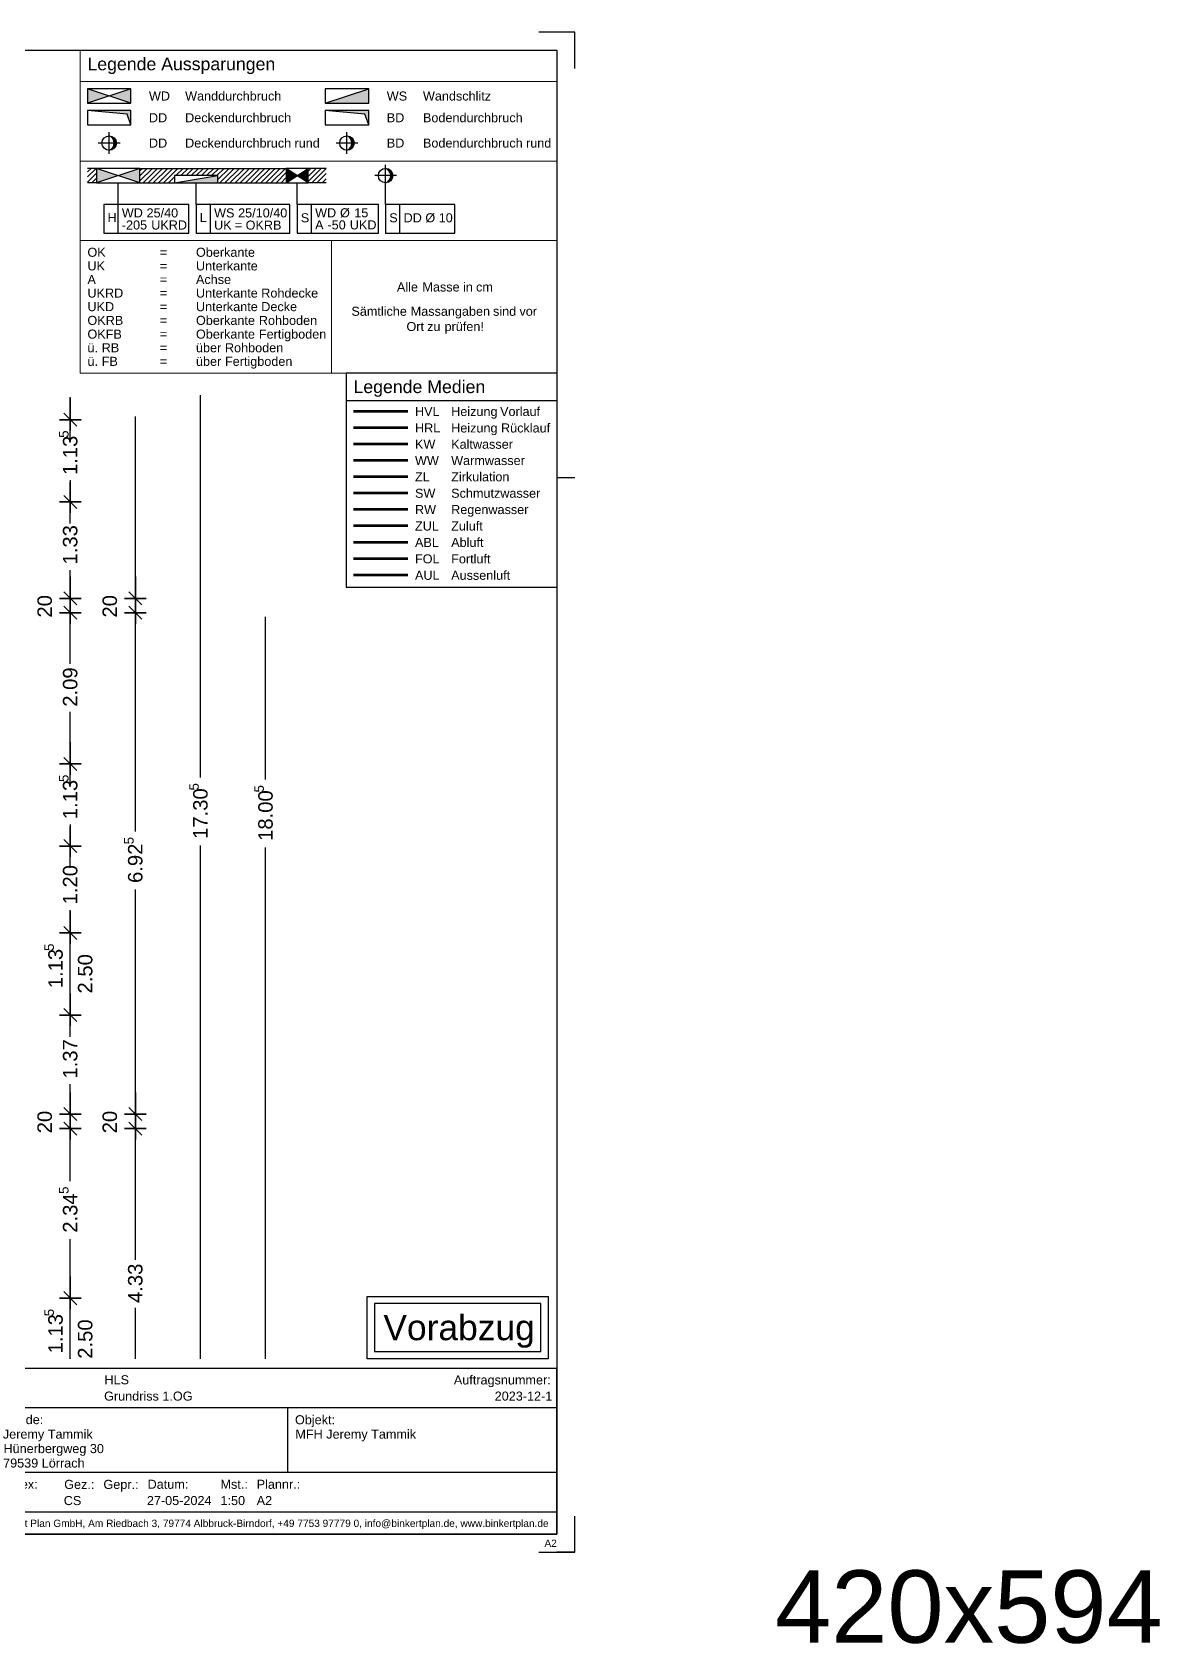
# Model space of a CAD drawing. Extents: x 0 to 756, y -25 to 420.
# Drawn here: x 444 to 755.7, y -25.3 to 420 of the extents above; entities that cross this region are included whole.
import ezdxf
from ezdxf.lldxf.tags import DXFTag

# ---------------------------------------------------------------- set-up
doc = ezdxf.new("R2010")
doc.units = 0
doc.layers.get('0').update_dxf_attribs({"lineweight": 25})
doc.layers.get('DEFPOINTS').update_dxf_attribs({"lineweight": 25})
for name, color, linetype, lineweight in [('Standard', 7, 'Continuous', 25), ('X_Legende', 7, 'Continuous', 25), ('X_Plankopf_PB', 7, 'Continuous', 25), ('X_Planrahmen', 7, 'Continuous', 25), ('X_Stempel_Vorabzug', 7, 'Continuous', 25)]:
    doc.layers.add(name, color=color, linetype=linetype, lineweight=lineweight)
doc.styles.get("Standard").update_dxf_attribs({"font": 'arial.ttf'})
tags = doc.linetypes.add('fein_strichliert', pattern=[4, 1, -2, 1]).pattern_tags.tags
tags[8:9] = [DXFTag(74, 4), DXFTag(75, 0), DXFTag(340, '0'), DXFTag(46, 0.0), DXFTag(50, 0.0), DXFTag(44, 0.0), DXFTag(45, 0.0)]
tags[6:7] = [DXFTag(74, 4), DXFTag(75, 0), DXFTag(340, '0'), DXFTag(46, 0.0), DXFTag(50, 0.0), DXFTag(44, 0.0), DXFTag(45, 0.0)]
tags[4:5] = [DXFTag(74, 4), DXFTag(75, 0), DXFTag(340, '0'), DXFTag(46, 0.0), DXFTag(50, 0.0), DXFTag(44, 0.0), DXFTag(45, 0.0)]

# ---------------------------------------------------------------- blocks, each defined once
blk = doc.blocks.new('Blockreferenz-A0T78P2KOY', base_point=(0, -25))
at = {"layer": 'X_Planrahmen', "color": 0, "linetype": 'ByBlock', "lineweight": -2, "ltscale": 0.25}
for p, q in [((594, 420), (584, 420)), ((594, 410), (594, 420)), ((20, 415), (589, 415)), ((589, 415), (589, 5)), ((589, 297), (594, 297)), ((594, 0), (594, 10)), ((589, 5), (20, 5)), ((584, 0), (594, 0))]:
    blk.add_line(p, q, dxfattribs=at)
at = {"layer": 'X_Planrahmen', "color": 0, "lineweight": -2, "insert": (649.32, -5), "char_height": 20, "attachment_point": 1}
blk.add_mtext('{\\fArial;420x594}', dxfattribs=at)
blk = doc.blocks.new('Blockreferenz-A0T78P2MOY', base_point=(536.61, 53.49))
at = {"color": 0, "linetype": 'ByBlock', "lineweight": -2, "ltscale": 0.25}
for p, q in [((536.61, 70.71), (586.61, 70.71)), ((536.61, 53.49), (536.61, 70.71)), ((586.61, 70.71), (586.61, 53.49)), ((586.61, 53.49), (536.61, 53.49))]:
    blk.add_line(p, q, dxfattribs=at)
at = {"color": 1, "linetype": 'ByBlock', "lineweight": -2, "ltscale": 0.25, "true_color": 0xff0000}
for p, q in [((538.61, 68.71), (538.61, 55.49)), ((584.61, 68.71), (538.61, 68.71)), ((584.61, 55.49), (584.61, 68.71)), ((538.61, 55.49), (584.61, 55.49))]:
    blk.add_line(p, q, dxfattribs=at)
at = {"color": 1, "lineweight": -2, "true_color": 0xff0000, "insert": (541.05, 65.6), "char_height": 7, "attachment_point": 1}
blk.add_mtext('{\\fArial;Vorabzug}', dxfattribs=at)
blk = doc.blocks.new('Blockreferenz-A0T78P2OOY', base_point=(530.79, 266.7))
at = {"layer": 'X_Legende', "color": 0, "linetype": 'ByBlock', "lineweight": -2, "ltscale": 0.25}
for p, q in [((589, 325.81), (530.79, 325.81)), ((530.79, 325.81), (530.79, 266.7)), ((589, 325.81), (589, 266.7)), ((530.79, 318.24), (589, 318.24)), ((530.79, 266.7), (589, 266.7))]:
    blk.add_line(p, q, dxfattribs=at)
at = {"layer": 'X_Legende', "color": 1, "linetype": 'ByBlock', "lineweight": 70, "ltscale": 0.7, "true_color": 0xff0000}
blk.add_line((547.79, 315.23), (532.79, 315.23), dxfattribs=at)
at = {"layer": 'X_Legende', "color": 5, "linetype": 'fein_strichliert', "lineweight": 70, "ltscale": 0.49, "true_color": 0x0000ff}
blk.add_line((547.79, 310.68), (532.79, 310.68), dxfattribs=at)
at = {"layer": 'X_Legende', "color": 3, "linetype": 'ByBlock', "lineweight": 70, "ltscale": 0.7, "true_color": 0x00ff00}
blk.add_line((547.79, 306.18), (532.79, 306.18), dxfattribs=at)
at = {"layer": 'X_Legende', "color": 1, "linetype": 'fein_strichliert', "lineweight": 70, "ltscale": 0.49, "true_color": 0xff0000}
blk.add_line((547.79, 301.68), (532.79, 301.68), dxfattribs=at)
at = {"layer": 'X_Legende', "color": 230, "linetype": 'fein_strichliert', "lineweight": 70, "ltscale": 0.49, "true_color": 0xff0080}
blk.add_line((547.79, 297.18), (532.79, 297.18), dxfattribs=at)
at = {"layer": 'X_Legende', "color": 57, "linetype": 'ByBlock', "lineweight": 70, "ltscale": 0.7, "true_color": 0x808040}
blk.add_line((547.79, 292.64), (532.79, 292.64), dxfattribs=at)
at = {"layer": 'X_Legende', "color": 150, "linetype": 'fein_strichliert', "lineweight": 70, "ltscale": 0.49, "true_color": 0x0080ff}
blk.add_line((547.79, 288.13), (532.79, 288.13), dxfattribs=at)
at = {"layer": 'X_Legende', "color": 6, "linetype": 'ByBlock', "lineweight": 70, "ltscale": 0.7, "true_color": 0xff00ff}
blk.add_line((547.79, 283.59), (532.79, 283.59), dxfattribs=at)
at = {"layer": 'X_Legende', "color": 2, "linetype": 'ByBlock', "lineweight": 70, "ltscale": 0.7, "true_color": 0xffff00}
blk.add_line((547.79, 279.05), (532.79, 279.05), dxfattribs=at)
at = {"layer": 'X_Legende', "color": 24, "linetype": 'ByBlock', "lineweight": 70, "ltscale": 0.7, "true_color": 0x993300}
blk.add_line((547.79, 274.51), (532.79, 274.51), dxfattribs=at)
at = {"layer": 'X_Legende', "color": 70, "linetype": 'ByBlock', "lineweight": 70, "ltscale": 0.7, "true_color": 0x66ff33}
blk.add_line((547.79, 269.97), (532.79, 269.97), dxfattribs=at)
at = {"layer": 'X_Legende', "color": 0, "linetype": 'ByBlock', "lineweight": -2, "ltscale": 0.25, "attachment_point": 1}
for s, insert, char_height in [('{\\fArial;Legende Medien}', (532.79, 323.8), 3.5), ('{\\fArial;HVL}', (549.79, 316.46), 2.5), ('{\\fArial;Heizung}', (559.79, 316.46), 2.5), ('{\\fArial;Vorlauf}', (573.31, 316.46), 2.5), ('{\\fArial;HRL}', (549.79, 311.91), 2.5), ('{\\fArial;Heizung}', (559.79, 311.91), 2.5), ('{\\fArial;Rücklauf}', (573.57, 311.91), 2.5), ('{\\fArial;KW}', (549.79, 307.41), 2.5), ('{\\fArial;Kaltwasser}', (559.79, 307.41), 2.5), ('{\\fArial;WW}', (549.79, 302.91), 2.5), ('{\\fArial;Warmwasser}', (559.79, 302.91), 2.5), ('{\\fArial;ZL}', (549.79, 298.41), 2.5), ('{\\fArial;Zirkulation}', (559.79, 298.41), 2.5), ('{\\fArial;SW}', (549.79, 293.87), 2.5), ('{\\fArial;Schmutzwasser}', (559.79, 293.87), 2.5), ('{\\fArial;RW}', (549.79, 289.36), 2.5), ('{\\fArial;Regenwasser}', (559.79, 289.36), 2.5), ('{\\fArial;ZUL}', (549.79, 284.82), 2.5), ('{\\fArial;Zuluft}', (559.79, 284.82), 2.5), ('{\\fArial;ABL}', (549.79, 280.28), 2.5), ('{\\fArial;Abluft}', (559.79, 280.28), 2.5), ('{\\fArial;FOL}', (549.79, 275.74), 2.5), ('{\\fArial;Fortluft}', (559.79, 275.74), 2.5), ('{\\fArial;AUL}', (549.79, 271.2), 2.5), ('{\\fArial;Aussenluft}', (559.79, 271.2), 2.5)]:
    blk.add_mtext(s, dxfattribs=dict(at, insert=insert, char_height=char_height))
blk = doc.blocks.new('Blockreferenz-A0T78P2QOY', base_point=(404, 0))
at = {"layer": 'X_Plankopf_PB', "linetype": 'ByBlock', "lineweight": -2, "ltscale": 0.25, "true_color": 0x380282}
for points in [[(414.73, 26.52), (414.69, 27.42), (414.41, 28.28), (413.91, 29.03), (413.23, 29.62), (412.41, 30.01), (411.53, 30.16), (410.7, 30.09), (409.92, 29.81), (409.23, 29.34), (408.69, 28.71), (408.32, 27.97), (408.14, 27.16), (408.14, 21.75), (407.09, 22.84), (406.37, 24.18), (406.04, 25.66), (406.04, 37.86), (408.23, 37.86), (408.23, 30.74), (409.21, 31.59), (410.4, 32.11), (411.68, 32.29), (413.11, 32.06), (414.44, 31.47), (415.56, 30.55), (416.4, 29.37), (416.89, 28), (417.01, 26.56), (416.83, 25), (416.28, 23.53), (415.37, 22.24), (414.57, 21.54), (413.63, 21.04), (412.59, 20.78), (411.53, 20.76), (411.07, 20.79), (410.62, 20.86), (410.62, 22.85), (411.07, 22.79), (411.52, 22.77), (412.24, 22.85), (412.91, 23.1), (413.5, 23.51), (413.98, 24.05), (414.41, 24.81), (414.67, 25.64)], [(414.63, 18.57), (414.65, 18.7), (414.69, 18.82), (414.77, 18.92), (414.87, 19), (414.99, 19.04), (415.12, 19.06), (415.24, 19.04), (415.36, 19), (415.46, 18.92), (415.54, 18.82), (415.59, 18.7), (415.6, 18.57), (415.59, 18.45), (415.54, 18.33), (415.46, 18.23), (415.36, 18.15), (415.24, 18.1), (415.12, 18.09), (414.99, 18.1), (414.87, 18.15), (414.77, 18.23), (414.69, 18.33), (414.65, 18.45)], [(420.09, 13.55), (420.09, 19.07), (420.86, 19.07), (420.86, 16.01), (422.16, 17.31), (423.14, 17.31), (421.44, 15.61), (423.3, 13.55), (422.31, 13.55), (420.86, 15.19), (420.86, 13.55)], [(427.12, 13.55), (427.12, 16.15), (427.25, 16.47), (427.44, 16.76), (427.7, 17), (428.11, 17.21), (428.56, 17.31), (429.36, 17.31), (429.36, 18.44), (430.12, 18.44), (430.12, 17.31), (431.06, 17.31), (431.06, 16.6), (430.12, 16.6), (430.12, 15.12), (430.2, 14.87), (430.34, 14.64), (430.53, 14.46), (430.76, 14.34), (431.02, 14.28), (431.02, 13.55), (430.54, 13.64), (430.1, 13.86), (429.74, 14.19), (429.49, 14.61), (429.36, 15.08), (429.36, 16.6), (428.64, 16.6), (428.39, 16.52), (428.17, 16.38), (427.99, 16.17), (427.88, 15.93), (427.88, 13.55)], [(418.66, 15.85), (418.6, 16.06), (418.49, 16.25), (418.33, 16.41), (418.14, 16.52), (417.92, 16.57), (417.7, 16.57), (417.49, 16.52), (417.3, 16.41), (417.14, 16.25), (417.02, 16.06), (416.96, 15.85), (416.96, 13.55), (416.2, 13.55), (416.2, 16.08), (416.36, 16.49), (416.62, 16.84), (416.97, 17.11), (417.38, 17.27), (417.81, 17.31), (418.25, 17.27), (418.66, 17.11), (419, 16.84), (419.27, 16.49), (419.42, 16.08), (419.42, 13.55), (418.66, 13.55)], [(415.5, 12.97), (415.5, 10.57), (415.52, 10.25), (415.64, 9.95), (415.83, 9.69), (416.08, 9.5), (416.38, 9.38), (416.38, 8.7), (415.89, 8.83), (415.45, 9.08), (415.1, 9.44), (414.86, 9.88), (414.74, 10.37), (414.74, 12.97)], [(420.74, 11.21), (420.9, 11.62), (421.16, 11.97), (421.51, 12.24), (421.92, 12.4), (422.35, 12.45), (422.79, 12.4), (423.2, 12.24), (423.54, 11.97), (423.81, 11.62), (423.96, 11.21), (423.96, 8.69), (423.2, 8.69), (423.2, 10.99), (423.14, 11.2), (423.03, 11.39), (422.87, 11.54), (422.68, 11.65), (422.46, 11.7), (422.24, 11.7), (422.03, 11.65), (421.84, 11.54), (421.68, 11.39), (421.56, 11.2), (421.5, 10.99), (421.5, 8.69), (420.74, 8.69)]]:
    blk.add_hatch(color=196, dxfattribs=at).paths.add_polyline_path(points)
at = {"layer": 'X_Plankopf_PB', "color": 0, "linetype": 'ByBlock', "lineweight": -2, "ltscale": 0.25}
for p, q in [((404, 5), (404, 50.91)), ((404, 50.91), (589, 50.91)), ((589, 5), (589, 50.91)), ((589, 39.9), (404, 39.9)), ((433.96, 11.04), (433.96, 39.9)), ((514.61, 22.05), (514.61, 39.9)), ((589, 22.05), (433.96, 22.05)), ((589, 11.04), (433.96, 11.04)), ((404, 5), (589, 5)), ((594, 0), (594, 5)), ((594, 0), (589, 0))]:
    blk.add_line(p, q, dxfattribs=at)
at = {"layer": 'X_Plankopf_PB', "color": 196, "linetype": 'ByBlock', "lineweight": -2, "ltscale": 0.25, "true_color": 0x380282}
for points in [[(411.29, 19.12), (410.62, 14.94), (410.56, 15.43)], [(411.29, 19.12), (410.56, 15.43), (410.56, 19.12)], [(411.29, 19.12), (410.8, 14.48), (410.62, 14.94)], [(411.29, 19.12), (411.1, 14.09), (410.8, 14.48)], [(411.29, 19.12), (411.24, 15.37), (411.1, 14.09)], [(411.28, 15.72), (411.29, 19.12), (411.24, 15.37)], [(411.29, 16.89), (411.28, 15.72), (411.29, 19.12)], [(411.24, 15.37), (411.1, 14.09), (411.28, 15.02)], [(411.45, 13.81), (411.1, 14.09), (411.28, 15.02)], [(411.41, 16.03), (411.29, 16.89), (411.28, 15.72)], [(411.45, 13.81), (411.28, 15.02), (411.41, 14.7)], [(411.8, 17.16), (411.41, 16.03), (411.29, 16.89)], [(411.61, 16.29), (411.8, 17.16), (411.41, 16.03)], [(411.45, 13.81), (411.41, 14.7), (411.61, 14.45)], [(411.45, 13.81), (411.61, 14.45), (411.86, 13.63)], [(411.84, 16.47), (411.61, 16.29), (411.8, 17.16)], [(411.61, 14.45), (411.84, 14.27), (411.86, 13.63)], [(412.38, 17.26), (411.84, 16.47), (411.8, 17.16)], [(412.38, 17.26), (412.09, 16.58), (411.84, 16.47)], [(411.84, 14.27), (411.86, 13.63), (412.09, 14.16)], [(411.86, 13.63), (412.09, 14.16), (412.31, 13.55)], [(412.38, 17.26), (412.38, 16.61), (412.09, 16.58)], [(412.09, 14.16), (412.31, 13.55), (412.38, 14.12)], [(412.31, 13.55), (412.38, 14.12), (412.44, 13.55)], [(412.52, 16.6), (412.38, 16.61), (412.38, 17.26)], [(412.52, 16.6), (412.38, 17.26), (412.85, 17.19)], [(412.38, 14.12), (412.44, 13.55), (412.66, 14.16)], [(412.44, 13.55), (412.66, 14.16), (412.9, 13.63)], [(412.52, 16.6), (412.85, 17.19), (412.65, 16.58)], [(412.91, 16.47), (412.65, 16.58), (412.85, 17.19)], [(412.66, 14.16), (412.9, 13.63), (412.91, 14.27)], [(412.91, 16.47), (412.85, 17.19), (413.29, 17.01)], [(412.9, 13.63), (412.91, 14.27), (413.33, 13.83)], [(412.91, 16.47), (413.29, 17.01), (413.15, 16.29)], [(412.91, 14.27), (413.15, 14.45), (413.33, 13.83)], [(413.34, 16.03), (413.15, 16.29), (413.29, 17.01)], [(413.15, 14.45), (413.33, 13.83), (413.34, 14.7)], [(413.34, 16.03), (413.29, 17.01), (413.66, 16.71)], [(413.33, 13.83), (413.34, 14.7), (413.7, 14.13)], [(413.34, 16.03), (413.66, 16.71), (413.47, 15.72)], [(413.34, 14.7), (413.7, 14.13), (413.47, 15.02)], [(413.66, 16.71), (413.52, 15.37), (413.47, 15.72)], [(413.7, 14.13), (413.47, 15.02), (413.52, 15.37)], [(413.7, 14.13), (413.66, 16.71), (413.52, 15.37)], [(413.95, 16.33), (413.7, 14.13), (413.66, 16.71)], [(413.97, 14.51), (413.95, 16.33), (413.7, 14.13)], [(414.13, 15.89), (413.97, 14.51), (413.95, 16.33)], [(414.14, 14.95), (414.13, 15.89), (413.97, 14.51)], [(414.2, 15.42), (414.14, 14.95), (414.13, 15.89)], [(414.74, 13.55), (414.74, 17.32), (415.5, 13.55), (415.5, 17.32)], [(423.14, 15.95), (423.13, 15), (423.1, 15.48)], [(423.13, 15), (423.14, 15.95), (423.29, 14.55)], [(423.14, 15.95), (423.29, 14.55), (423.31, 16.38)], [(423.29, 14.55), (423.31, 16.38), (423.56, 14.15)], [(423.31, 16.38), (423.56, 14.15), (423.59, 16.75)], [(423.56, 14.15), (423.59, 16.75), (423.93, 13.84)], [(423.95, 17.04), (423.8, 15.8), (423.59, 16.75)], [(423.8, 15.8), (423.59, 16.75), (423.8, 15.17)], [(423.59, 16.75), (423.8, 15.17), (423.93, 13.84)], [(423.92, 16.05), (423.95, 17.04), (423.8, 15.8)], [(426.59, 15.17), (423.8, 15.17), (423.8, 15.8)], [(426.59, 15.17), (423.8, 15.8), (425.83, 15.8)], [(423.8, 15.17), (423.93, 13.84), (423.84, 14.91)], [(423.93, 13.84), (423.84, 14.91), (423.95, 14.67)], [(424.09, 16.27), (423.92, 16.05), (423.95, 17.04)], [(424.36, 13.63), (423.93, 13.84), (423.95, 14.67)], [(424.09, 16.27), (423.95, 17.04), (424.38, 17.21)], [(424.36, 13.63), (423.95, 14.67), (424.12, 14.46)], [(424.09, 16.27), (424.38, 17.21), (424.31, 16.44)], [(424.36, 13.63), (424.12, 14.46), (424.33, 14.29)], [(424.56, 16.55), (424.31, 16.44), (424.38, 17.21)], [(424.36, 13.63), (424.33, 14.29), (424.57, 14.19)], [(424.36, 13.63), (424.57, 14.19), (424.84, 13.55)], [(424.56, 16.55), (424.38, 17.21), (424.85, 17.26)], [(424.56, 16.55), (424.85, 17.26), (424.84, 16.6)], [(424.57, 14.19), (424.84, 14.15), (424.84, 13.55)], [(424.84, 16.6), (424.85, 17.26), (425.11, 16.56)], [(424.84, 14.15), (424.84, 13.55), (425.19, 14.21)], [(424.84, 13.55), (425.19, 14.21), (425.35, 13.62)], [(424.85, 17.26), (425.11, 16.56), (425.29, 17.21)], [(425.11, 16.56), (425.29, 17.21), (425.36, 16.45)], [(425.19, 14.21), (425.35, 13.62), (425.51, 14.36)], [(425.29, 17.21), (425.36, 16.45), (425.72, 17.05)], [(425.35, 13.62), (425.51, 14.36), (425.83, 13.82)], [(425.36, 16.45), (425.72, 17.05), (425.58, 16.28)], [(425.51, 14.36), (425.78, 14.58), (425.83, 13.82)], [(425.74, 16.06), (425.58, 16.28), (425.72, 17.05)], [(425.74, 16.06), (425.72, 17.05), (426.08, 16.78)], [(425.74, 16.06), (426.08, 16.78), (425.83, 15.8)], [(425.78, 14.58), (425.83, 13.82), (426, 14.86)], [(426.59, 15.17), (425.83, 15.8), (426.08, 16.78)], [(425.83, 13.82), (426, 14.86), (426.25, 14.13)], [(426, 14.86), (426.25, 14.13), (426.57, 14.53)], [(426.59, 15.17), (426.08, 16.78), (426.36, 16.43)], [(426.59, 15.17), (426.36, 16.43), (426.53, 16.01)], [(426.59, 15.17), (426.53, 16.01), (426.59, 15.56)], [(411.29, 6.84), (410.56, 10.53), (410.62, 11.02)], [(411.29, 6.84), (410.56, 6.84), (410.56, 10.53)], [(411.29, 6.84), (410.62, 11.02), (410.8, 11.48)], [(411.29, 6.84), (410.8, 11.48), (411.1, 11.87)], [(411.47, 12.16), (411.28, 10.94), (411.1, 11.87)], [(411.28, 10.94), (411.1, 11.87), (411.24, 10.59)], [(411.1, 11.87), (411.24, 10.59), (411.29, 6.84)], [(411.24, 10.59), (411.29, 6.84), (411.28, 10.24)], [(411.41, 11.26), (411.47, 12.16), (411.28, 10.94)], [(411.29, 6.84), (411.28, 10.24), (411.29, 9.08)], [(411.28, 10.24), (411.29, 9.08), (411.41, 9.93)], [(411.29, 9.08), (411.41, 9.93), (411.8, 8.8)], [(411.61, 11.51), (411.41, 11.26), (411.47, 12.16)], [(411.41, 9.93), (411.8, 8.8), (411.61, 9.67)], [(411.91, 12.35), (411.61, 11.51), (411.47, 12.16)], [(411.91, 12.35), (411.84, 11.7), (411.61, 11.51)], [(411.8, 8.8), (411.61, 9.67), (411.84, 9.49)], [(412.38, 8.71), (411.8, 8.8), (411.84, 9.49)], [(411.91, 12.35), (412.09, 11.8), (411.84, 11.7)], [(412.38, 8.71), (411.84, 9.49), (412.09, 9.39)], [(411.91, 12.35), (412.38, 12.41), (412.09, 11.8)], [(412.38, 12.41), (412.38, 11.84), (412.09, 11.8)], [(412.38, 8.71), (412.09, 9.39), (412.38, 9.35)], [(412.85, 12.34), (412.66, 11.8), (412.38, 12.41)], [(412.66, 11.8), (412.38, 12.41), (412.38, 11.84)], [(412.85, 8.77), (412.38, 8.71), (412.52, 9.36)], [(412.38, 8.71), (412.38, 9.35), (412.52, 9.36)], [(412.85, 8.77), (412.52, 9.36), (412.65, 9.38)], [(412.85, 8.77), (412.65, 9.38), (412.91, 9.49)], [(412.91, 11.7), (412.85, 12.34), (412.66, 11.8)], [(413.3, 12.15), (412.91, 11.7), (412.85, 12.34)], [(412.85, 8.77), (412.91, 9.49), (413.29, 8.96)], [(413.3, 12.15), (413.15, 11.51), (412.91, 11.7)], [(412.91, 9.49), (413.15, 9.67), (413.29, 8.96)], [(413.34, 11.26), (413.3, 12.15), (413.15, 11.51)], [(413.15, 9.67), (413.29, 8.96), (413.34, 9.93)], [(413.29, 8.96), (413.34, 9.93), (413.66, 9.25)], [(413.68, 11.86), (413.34, 11.26), (413.3, 12.15)], [(413.47, 10.94), (413.68, 11.86), (413.34, 11.26)], [(413.34, 9.93), (413.66, 9.25), (413.47, 10.24)], [(413.52, 10.59), (413.47, 10.94), (413.68, 11.86)], [(413.47, 10.24), (413.52, 10.59), (413.66, 9.25)], [(413.52, 10.59), (413.66, 9.25), (413.68, 11.86)], [(413.66, 9.25), (413.68, 11.86), (413.95, 9.63)], [(413.68, 11.86), (413.95, 9.63), (413.96, 11.47)], [(413.95, 9.63), (413.96, 11.47), (414.13, 10.07)], [(413.96, 11.47), (414.13, 10.07), (414.14, 11.02)], [(414.13, 10.07), (414.14, 11.02), (414.2, 10.54)], [(416.53, 10.54), (416.59, 11.02), (416.59, 10.07)], [(416.59, 11.02), (416.59, 10.07), (416.76, 11.47)], [(416.59, 10.07), (416.76, 11.47), (416.78, 9.63)], [(416.76, 11.47), (416.78, 9.63), (417.05, 11.86)], [(416.78, 9.63), (417.05, 11.86), (417.06, 9.25)], [(417.05, 11.86), (417.26, 10.94), (417.43, 12.15)], [(417.06, 9.25), (417.21, 10.59), (417.05, 11.86)], [(417.21, 10.59), (417.05, 11.86), (417.26, 10.94)], [(417.26, 10.24), (417.06, 9.25), (417.21, 10.59)], [(417.44, 8.96), (417.26, 10.24), (417.06, 9.25)], [(417.26, 10.94), (417.43, 12.15), (417.39, 11.26)], [(417.39, 9.93), (417.44, 8.96), (417.26, 10.24)], [(417.58, 11.51), (417.39, 11.26), (417.43, 12.15)], [(417.44, 8.96), (417.39, 9.93), (417.58, 9.67)], [(417.58, 11.51), (417.43, 12.15), (417.87, 12.34)], [(417.88, 8.77), (417.44, 8.96), (417.58, 9.67)], [(417.58, 11.51), (417.87, 12.34), (417.82, 11.7)], [(417.88, 8.77), (417.58, 9.67), (417.82, 9.49)], [(418.07, 11.8), (417.82, 11.7), (417.87, 12.34)], [(417.88, 8.77), (417.82, 9.49), (418.08, 9.38)], [(418.07, 11.8), (417.87, 12.34), (418.35, 12.41)], [(417.88, 8.77), (418.08, 9.38), (418.35, 8.71)], [(418.07, 11.8), (418.35, 12.41), (418.35, 11.84)], [(418.08, 9.38), (418.2, 9.36), (418.35, 8.71)], [(418.2, 9.36), (418.35, 8.71), (418.35, 9.35)], [(418.82, 12.35), (418.35, 11.84), (418.35, 12.41)], [(418.82, 12.35), (418.64, 11.8), (418.35, 11.84)], [(418.35, 9.35), (418.93, 8.8), (418.64, 9.39)], [(418.35, 8.71), (418.35, 9.35), (418.93, 8.8)], [(418.82, 12.35), (418.89, 11.7), (418.64, 11.8)], [(418.64, 9.39), (418.89, 9.49), (418.93, 8.8)], [(418.82, 12.35), (419.26, 12.16), (418.89, 11.7)], [(419.26, 12.16), (419.12, 11.51), (418.89, 11.7)], [(418.89, 9.49), (418.93, 8.8), (419.12, 9.67)], [(418.93, 8.8), (419.12, 9.67), (419.44, 9.08)], [(419.32, 11.26), (419.26, 12.16), (419.12, 11.51)], [(419.12, 9.67), (419.44, 9.08), (419.32, 9.93)], [(419.63, 11.87), (419.32, 11.26), (419.26, 12.16)], [(419.45, 10.94), (419.63, 11.87), (419.32, 11.26)], [(419.44, 9.08), (419.32, 9.93), (419.45, 10.24)], [(420.17, 8.69), (419.44, 9.08), (419.45, 10.24)], [(420.17, 8.69), (419.44, 8.69), (419.44, 9.08)], [(419.49, 10.59), (419.45, 10.94), (419.63, 11.87)], [(420.17, 8.69), (419.45, 10.24), (419.49, 10.59)], [(420.17, 8.69), (419.49, 10.59), (419.63, 11.87)], [(420.17, 8.69), (419.63, 11.87), (419.93, 11.48)], [(420.17, 8.69), (419.93, 11.48), (420.11, 11.02)], [(420.17, 8.69), (420.11, 11.02), (420.17, 10.53)]]:
    blk.add_solid(points, dxfattribs=at)
at = {"layer": 'X_Plankopf_PB', "color": 0, "linetype": 'ByBlock', "lineweight": -2, "ltscale": 0.25, "attachment_point": 1}
for s, insert, char_height in [('{\\fArial;Planungsphase:}', (406, 48.91), 2.5), ('{\\fArial;Auftragsnummer:}', (560.53, 48.87), 2.5), ('{\\fArial;2023-12-1}', (571.82, 44.4), 2.5), ('{\\fArial;Kunde:}', (435.96, 37.9), 2.5), ('{\\fArial;Objekt:}', (516.61, 37.86), 2.5), ('{\\fArial;Index:}', (435.96, 20.04), 2.5), ('{\\fArial;Gez.:}', (452.81, 20), 2.5), ('{\\fArial;Gepr.:}', (463.66, 20), 2.5), ('{\\fArial;Datum:}', (475.87, 20.04), 2.5), ('{\\fArial;Mst.:}', (496.02, 20.04), 2.5), ('{\\fArial;Plannr.:}', (506.02, 20.04), 2.5), ('{\\fArial;0}', (435.96, 15.53), 2.5), ('{\\fArial;1:50}', (496.02, 15.54), 2.5), ('{\\fArial;A2}', (506.02, 15.54), 2.5), ('{\\fArial;Binkert Plan GmbH, Am Riedbach 3, 79774 Albbruck-Birndorf, +49 7753 97779 0, info@binkertplan.de, www.binkertplan.de}', (433.96, 9), 2)]:
    blk.add_mtext(s, dxfattribs=dict(at, insert=insert, char_height=char_height))
at = {"layer": 'X_Plankopf_PB', "color": 0, "lineweight": -2, "attachment_point": 1}
for s, insert, char_height in [('{\\fArial;Entwurf}', (405.99, 44.4), 2.5), ('{\\fArial;Grundriss 1.OG}', (463.84, 44.4), 2.5), ('{\\fArial;HLS}', (463.94, 48.91), 2.5), ('{\\fArial;Jeremy Tammik}', (435.85, 33.9), 2.5), ('{\\fArial;MFH Jeremy Tammik}', (516.72, 33.9), 2.5), ('{\\fArial;Hünerbergweg 30}', (436.03, 29.9), 2.5), ('{\\fArial;79539 Lörrach}', (435.92, 25.9), 2.5), ('{\\fArial;CS}', (452.69, 15.54), 2.5), ('{\\fArial;27-05-2024}', (475.67, 15.54), 2.5), ('{\\fArial;A2}', (585.58, 3.5), 2)]:
    blk.add_mtext(s, dxfattribs=dict(at, insert=insert, char_height=char_height))
blk = doc.blocks.new('Blockreferenz-A0T78P2SOY', base_point=(457.24, 325.81))
at = {"layer": 'X_Legende', "linetype": 'ByBlock', "lineweight": -2, "ltscale": 0.25, "true_color": 0xff0000}
for points in [[(465.24, 391.38), (465.76, 391.31), (466.24, 391.12), (466.66, 390.8), (466.97, 390.38), (467.17, 389.9), (467.24, 389.38), (467.17, 388.87), (466.97, 388.38), (466.66, 387.97), (466.24, 387.65), (465.76, 387.45), (465.24, 387.38), (465.75, 387.65), (466.16, 388.05), (466.46, 388.54), (466.61, 389.1), (466.61, 389.67), (466.46, 390.22), (466.16, 390.72), (465.75, 391.11)], [(530.99, 391.38), (531.5, 391.31), (531.99, 391.12), (532.4, 390.8), (532.72, 390.38), (532.92, 389.9), (532.99, 389.38), (532.92, 388.87), (532.72, 388.38), (532.4, 387.97), (531.99, 387.65), (531.5, 387.45), (530.99, 387.38), (531.49, 387.65), (531.91, 388.05), (532.2, 388.54), (532.36, 389.1), (532.36, 389.67), (532.2, 390.22), (531.91, 390.72), (531.49, 391.11)], [(541.68, 382.38), (542.2, 382.32), (542.68, 382.12), (543.1, 381.8), (543.41, 381.38), (543.61, 380.9), (543.68, 380.38), (543.61, 379.87), (543.41, 379.38), (543.1, 378.97), (542.68, 378.65), (542.2, 378.45), (541.68, 378.38), (542.19, 378.66), (542.6, 379.05), (542.9, 379.54), (543.05, 380.1), (543.05, 380.67), (542.9, 381.22), (542.6, 381.72), (542.19, 382.11)]]:
    blk.add_hatch(color=1, dxfattribs=at).paths.add_polyline_path(points)
at = {"layer": 'X_Legende', "color": 0, "linetype": 'ByBlock', "lineweight": 18, "ltscale": 0.18}
for p, q in [((589, 415), (457.24, 415)), ((457.24, 325.81), (457.24, 415)), ((589, 325.81), (589, 415)), ((589, 406.38), (457.24, 406.38)), ((589, 384.38), (457.24, 384.38)), ((589, 362.49), (457.24, 362.49)), ((526.74, 325.81), (526.74, 362.49)), ((589, 325.81), (457.24, 325.81))]:
    blk.add_line(p, q, dxfattribs=at)
at = {"layer": 'X_Legende', "color": 1, "linetype": 'ByBlock', "lineweight": -2, "ltscale": 0.25, "true_color": 0xff0000}
for p, q in [((459.24, 404.38), (459.24, 400.38)), ((471.24, 404.38), (459.24, 404.38)), ((471.24, 400.38), (459.24, 404.38)), ((471.24, 404.38), (459.24, 400.38)), ((471.24, 400.38), (471.24, 404.38)), ((536.99, 404.38), (524.99, 404.38)), ((524.99, 404.38), (524.99, 400.38)), ((524.99, 400.38), (536.99, 404.38)), ((536.99, 400.38), (536.99, 404.38)), ((459.24, 400.38), (471.24, 400.38)), ((470.2, 397.34), (459.24, 398.38)), ((471.24, 398.38), (459.24, 398.38)), ((459.24, 398.38), (459.24, 394.38)), ((471.24, 394.38), (470.2, 397.34)), ((471.24, 394.38), (471.24, 398.38)), ((524.99, 400.38), (536.99, 400.38)), ((536.99, 398.38), (524.99, 398.38)), ((535.95, 397.34), (524.99, 398.38)), ((524.99, 398.38), (524.99, 394.38)), ((536.99, 394.38), (535.95, 397.34)), ((536.99, 394.38), (536.99, 398.38)), ((459.24, 394.38), (471.24, 394.38)), ((465.24, 386.38), (465.24, 392.38)), ((524.99, 394.38), (536.99, 394.38)), ((530.99, 386.38), (530.99, 392.38)), ((468.24, 389.38), (462.24, 389.38)), ((533.99, 389.38), (527.99, 389.38)), ((541.68, 377.38), (541.68, 383.38)), ((473.74, 378.38), (461.74, 382.38)), ((473.74, 382.38), (461.74, 378.38)), ((473.74, 382.38), (461.74, 382.38)), ((461.74, 382.38), (461.74, 378.38)), ((473.74, 378.38), (473.74, 382.38)), ((495.29, 380.38), (483.29, 380.38)), ((483.29, 380.38), (483.29, 378.38)), ((483.29, 378.38), (495.29, 380.38)), ((495.29, 378.38), (495.29, 380.38)), ((514.22, 382.38), (514.22, 378.38)), ((520.22, 382.38), (514.22, 382.38)), ((514.22, 378.38), (520.22, 382.38)), ((520.22, 378.38), (514.22, 382.38)), ((520.22, 378.38), (520.22, 382.38)), ((544.68, 380.38), (538.68, 380.38)), ((461.74, 378.38), (473.74, 378.38)), ((467.74, 372.38), (467.74, 378.38)), ((483.29, 378.38), (495.29, 378.38)), ((489.29, 372.38), (489.29, 378.38)), ((514.22, 378.38), (520.22, 378.38)), ((517.22, 372.38), (517.22, 378.38)), ((541.68, 372.38), (541.68, 377.38)), ((487.29, 372.38), (463.78, 372.38)), ((463.78, 372.38), (463.78, 364.49)), ((467.74, 364.49), (467.74, 372.38)), ((487.29, 364.49), (487.29, 372.38)), ((515.22, 372.38), (489.29, 372.38)), ((489.29, 372.38), (489.29, 364.49)), ((493.25, 364.49), (493.25, 372.38)), ((515.22, 364.49), (515.22, 372.38)), ((539.68, 372.38), (517.22, 372.38)), ((517.22, 372.38), (517.22, 364.49)), ((521.18, 364.49), (521.18, 372.38)), ((539.68, 364.49), (539.68, 372.38)), ((560.79, 372.38), (541.68, 372.38)), ((541.68, 372.38), (541.68, 364.49)), ((545.64, 364.49), (545.64, 372.38)), ((560.79, 364.49), (560.79, 372.38)), ((463.78, 364.49), (487.29, 364.49)), ((489.29, 364.49), (515.22, 364.49)), ((517.22, 364.49), (539.68, 364.49)), ((541.68, 364.49), (560.79, 364.49))]:
    blk.add_line(p, q, dxfattribs=at)
at = {"layer": 'X_Legende', "color": 8, "lineweight": -2, "true_color": 0x808080}
for p, q in [((459.24, 380), (461.63, 382.38)), ((459.24, 381.41), (460.22, 382.38)), ((459.24, 378.58), (461.74, 381.08)), ((460.46, 378.38), (461.74, 379.67)), ((473.74, 378.94), (477.19, 382.38)), ((473.74, 380.35), (475.77, 382.38)), ((473.74, 381.77), (474.36, 382.38)), ((474.6, 378.38), (478.6, 382.38)), ((476.02, 378.38), (480.02, 382.38)), ((477.43, 378.38), (481.43, 382.38)), ((478.85, 378.38), (482.85, 382.38)), ((480.26, 378.38), (484.26, 382.38)), ((481.67, 378.38), (483.29, 380)), ((483.09, 378.38), (483.29, 378.59)), ((483.67, 380.38), (485.67, 382.38)), ((485.09, 380.38), (487.09, 382.38)), ((486.5, 380.38), (488.5, 382.38)), ((487.92, 380.38), (489.92, 382.38)), ((489.33, 380.38), (491.33, 382.38)), ((490.74, 380.38), (492.74, 382.38)), ((492.16, 380.38), (494.16, 382.38)), ((493.57, 380.38), (495.57, 382.38)), ((494.99, 380.38), (496.99, 382.38)), ((495.29, 379.28), (498.4, 382.38)), ((495.82, 378.38), (499.82, 382.38)), ((497.23, 378.38), (501.23, 382.38)), ((498.64, 378.38), (502.64, 382.38)), ((500.06, 378.38), (504.06, 382.38)), ((501.47, 378.38), (505.47, 382.38)), ((502.89, 378.38), (506.89, 382.38)), ((504.3, 378.38), (508.3, 382.38)), ((505.72, 378.38), (509.72, 382.38)), ((507.13, 378.38), (511.13, 382.38)), ((508.54, 378.38), (512.54, 382.38)), ((509.96, 378.38), (513.96, 382.38)), ((511.37, 378.38), (514.22, 381.23)), ((512.79, 378.38), (514.22, 379.82)), ((520.22, 378.75), (523.86, 382.38)), ((520.22, 380.16), (522.44, 382.38)), ((520.22, 381.58), (521.03, 382.38)), ((521.27, 378.38), (525.22, 382.33)), ((522.69, 378.38), (525.22, 380.92)), ((524.1, 378.38), (525.22, 379.51)), ((514.2, 378.38), (514.22, 378.41))]:
    blk.add_line(p, q, dxfattribs=at)
at = {"layer": 'X_Legende', "color": 8, "linetype": 'ByBlock', "lineweight": -2, "ltscale": 0.25, "true_color": 0x808080}
for p, q in [((461.74, 382.38), (459.24, 382.38)), ((473.74, 382.38), (514.22, 382.38)), ((525.22, 382.38), (520.22, 382.38)), ((461.74, 378.38), (459.24, 378.38)), ((473.74, 378.38), (483.29, 378.38)), ((495.29, 378.38), (514.22, 378.38)), ((525.22, 378.38), (520.22, 378.38))]:
    blk.add_line(p, q, dxfattribs=at)
at = {"layer": 'X_Legende', "color": 1, "linetype": 'ByBlock', "lineweight": -2, "ltscale": 0.25, "true_color": 0xff0000}
for centre in [(465.24, 389.38), (530.99, 389.38), (541.68, 380.38)]:
    blk.add_circle(centre, 2, dxfattribs=at)
for centre in [(464.5, 389.38), (530.24, 389.38), (540.94, 380.38)]:
    blk.add_ellipse(centre, major_axis=(0.74, -2), ratio=1, start_param=0, end_param=2.428543, dxfattribs=at)
for points in [[(459.24, 404.38), (465.24, 402.38), (459.24, 400.38)], [(465.24, 402.38), (471.24, 404.38), (471.24, 400.38)], [(524.99, 400.38), (536.99, 404.38), (536.99, 400.38)], [(459.24, 398.38), (471.24, 398.38), (470.2, 397.34), (471.24, 394.38)], [(524.99, 398.38), (536.99, 398.38), (535.95, 397.34), (536.99, 394.38)], [(461.74, 382.38), (467.74, 380.38), (461.74, 378.38)], [(467.74, 380.38), (473.74, 382.38), (473.74, 378.38)], [(483.29, 378.38), (495.29, 380.38), (495.29, 378.38)], [(514.22, 378.38), (514.22, 382.38), (517.22, 380.38)], [(520.22, 378.38), (517.22, 380.38), (520.22, 382.38)]]:
    blk.add_solid(points, dxfattribs=at)
at = {"layer": 'X_Legende', "color": 0, "linetype": 'ByBlock', "lineweight": -2, "ltscale": 0.25, "attachment_point": 1}
for s, insert, char_height in [('{\\fArial;Legende Aussparungen}', (459.24, 412.99), 3.5), ('{\\fArial;WD}', (476.24, 403.63), 2.5), ('{\\fArial;Wanddurchbruch}', (486.24, 403.63), 2.5), ('{\\fArial;WS}', (541.99, 403.63), 2.5), ('{\\fArial;Wandschlitz}', (551.99, 403.63), 2.5), ('{\\fArial;DD}', (476.24, 397.63), 2.5), ('{\\fArial;Deckendurchbruch}', (486.24, 397.63), 2.5), ('{\\fArial;BD}', (541.99, 397.63), 2.5), ('{\\fArial;Bodendurchbruch}', (551.99, 397.63), 2.5), ('{\\fArial;DD}', (476.24, 390.63), 2.5), ('{\\fArial;Deckendurchbruch}', (486.24, 390.63), 2.5), ('{\\fArial;rund}', (516.48, 390.63), 2.5), ('{\\fArial;BD}', (541.99, 390.63), 2.5), ('{\\fArial;Bodendurchbruch}', (551.99, 390.63), 2.5), ('{\\fArial;rund}', (580.49, 390.63), 2.5), ('{\\fArial;OK}', (459.24, 360.45), 2.5), ('{\\fArial;UK}', (459.24, 356.69), 2.5), ('{\\fArial;=}', (479.24, 360.45), 2.5), ('{\\fArial;Oberkante}', (489.24, 360.45), 2.5), ('{\\fArial;Unterkante}', (489.24, 356.69), 2.5), ('{\\fArial;A}', (459.24, 352.94), 2.5), ('{\\fArial;=}', (479.24, 356.69), 2.5), ('{\\fArial;=}', (479.24, 352.94), 2.5), ('{\\fArial;Achse}', (489.24, 352.94), 2.5), ('{\\fArial;UKRD}', (459.24, 349.18), 2.5), ('{\\fArial;=}', (479.24, 349.18), 2.5), ('{\\fArial;Unterkante}', (489.24, 349.18), 2.5), ('{\\fArial;Rohdecke}', (507.29, 349.18), 2.5), ('{\\fArial;Alle}', (544.79, 350.86), 2.5), ('{\\fArial;Masse}', (551.84, 350.86), 2.5), ('{\\fArial;in}', (563.07, 350.86), 2.5), ('{\\fArial;cm}', (566.67, 350.86), 2.5), ('{\\fArial;UKD}', (459.24, 345.43), 2.5), ('{\\fArial;=}', (479.24, 345.43), 2.5), ('{\\fArial;Unterkante}', (489.24, 345.43), 2.5), ('{\\fArial;Decke}', (507.29, 345.43), 2.5), ('{\\fArial;OKRB}', (459.24, 341.63), 2.5), ('{\\fArial;=}', (479.24, 341.63), 2.5), ('{\\fArial;Oberkante}', (489.24, 341.63), 2.5), ('{\\fArial;Rohboden}', (506.62, 341.63), 2.5), ('{\\fArial;OKFB}', (459.24, 337.84), 2.5), ('{\\fArial;ü.}', (459.24, 334.07), 2.5), ('{\\fArial;RB}', (463.17, 334.07), 2.5), ('{\\fArial;=}', (479.24, 337.84), 2.5), ('{\\fArial;Oberkante}', (489.24, 337.84), 2.5), ('{\\fArial;über}', (489.24, 334.07), 2.5), ('{\\fArial;Rohboden}', (497.25, 334.07), 2.5), ('{\\fArial;Fertigboden}', (506.63, 337.84), 2.5), ('{\\fArial;ü.}', (459.24, 330.31), 2.5), ('{\\fArial;FB}', (463.18, 330.31), 2.5), ('{\\fArial;=}', (479.24, 334.07), 2.5), ('{\\fArial;=}', (479.24, 330.31), 2.5), ('{\\fArial;über}', (489.24, 330.31), 2.5), ('{\\fArial;Fertigboden}', (497.26, 330.31), 2.5)]:
    blk.add_mtext(s, dxfattribs=dict(at, insert=insert, char_height=char_height))
at = {"layer": 'X_Legende', "color": 1, "linetype": 'ByBlock', "lineweight": -2, "ltscale": 0.25, "true_color": 0xff0000, "char_height": 2.5, "attachment_point": 1}
for s, insert in [('{\\fArial;H}', (464.78, 370.02)), ('{\\fArial;WD}', (468.74, 371.33)), ('{\\fArial;25/40}', (475.58, 371.33)), ('{\\fArial;WS}', (494.25, 371.33)), ('{\\fArial;25/10/40}', (500.89, 371.33)), ('{\\fArial;WD}', (522.18, 371.36)), ('{\\fArial;Ø}', (529.06, 371.36)), ('{\\fArial;15}', (532.99, 371.36)), ('{\\fArial;DD Ø 10}', (546.64, 369.98)), ('{\\fArial;-205}', (468.74, 367.99)), ('{\\fArial;UKRD}', (476.87, 367.99)), ('{\\fArial;UK}', (494.25, 367.96)), ('{\\fArial;=}', (499.99, 367.96)), ('{\\fArial;OKRB}', (502.97, 367.96)), ('{\\fArial;A}', (522.18, 368.02)), ('{\\fArial;-50}', (525.59, 368.02)), ('{\\fArial;UKD}', (531.77, 368.02)), ('{\\fArial;Sämtliche}', (532.21, 344.15)), ('{\\fArial;Massangaben}', (548.6, 344.15)), ('{\\fArial;sind}', (571.36, 344.15)), ('{\\fArial;vor}', (578.67, 344.15)), ('{\\fArial;Ort}', (547.43, 339.94)), ('{\\fArial;zu}', (553.14, 339.94)), ('{\\fArial;prüfen!}', (557.96, 339.94))]:
    blk.add_mtext(s, dxfattribs=dict(at, insert=insert))
at = {"layer": 'X_Legende', "color": 5, "linetype": 'ByBlock', "lineweight": -2, "ltscale": 0.25, "true_color": 0x0000ff, "insert": (490.29, 370.02), "char_height": 2.5, "attachment_point": 1}
blk.add_mtext('{\\fArial;L}', dxfattribs=at)
at = {"layer": 'X_Legende', "color": 3, "linetype": 'ByBlock', "lineweight": -2, "ltscale": 0.25, "true_color": 0x00ff00, "char_height": 2.5, "attachment_point": 1}
for insert in [(518.22, 369.98), (542.68, 369.98)]:
    blk.add_mtext('{\\fArial;S}', dxfattribs=dict(at, insert=insert))
blk = doc.blocks.new('Referenz-A0T78P30OY')
at = {"layer": 'DEFPOINTS', "color": 0, "linetype": 'Continuous', "lineweight": -2, "ltscale": 0.25}
for p, q in [((454.48, 312.92), (454.48, 312.92)), ((454.48, 290.22), (454.48, 290.22)), ((454.48, 263.58), (454.48, 263.58)), ((472.48, 263.58), (472.48, 263.58)), ((454.48, 259.58), (454.48, 259.58)), ((472.48, 259.58), (472.48, 259.58)), ((454.48, 217.82), (454.48, 217.82)), ((454.48, 195.12), (454.48, 195.12)), ((454.48, 171.13), (454.48, 171.13)), ((454.48, 148.43), (454.48, 148.43)), ((454.48, 121.08), (454.48, 121.08)), ((472.48, 121.08), (472.48, 121.08)), ((454.48, 117.08), (454.48, 117.08)), ((472.48, 117.08), (472.48, 117.08)), ((454.48, 70.21), (454.48, 70.21))]:
    blk.add_line(p, q, dxfattribs=at)
at = {"layer": 'Standard', "color": 0, "lineweight": -2}
for p, q in [((454.48, 312.92), (454.48, 319.18)), ((454.48, 318.92), (454.48, 309.92)), ((490.48, 214.07), (490.48, 319.75)), ((457.48, 312.92), (451.48, 312.92)), ((451.48, 312.92), (457.48, 312.92)), ((456.28, 311.12), (452.68, 314.72)), ((452.68, 314.72), (456.28, 311.12)), ((454.48, 306.92), (454.48, 315.92)), ((454.48, 311.66), (454.48, 312.92)), ((472.48, 263.58), (472.48, 313.81)), ((454.48, 296.22), (454.48, 287.22)), ((454.48, 290.22), (454.48, 295.66)), ((457.48, 290.22), (451.48, 290.22)), ((451.48, 290.22), (457.48, 290.22)), ((456.28, 288.42), (452.68, 292.02)), ((452.68, 292.02), (456.28, 288.42)), ((454.48, 284.22), (454.48, 293.22)), ((454.48, 284.53), (454.48, 290.22)), ((454.48, 263.58), (454.48, 271.33)), ((454.48, 269.58), (454.48, 260.58)), ((472.48, 269.58), (472.48, 260.58)), ((457.48, 263.58), (451.48, 263.58)), ((451.48, 263.58), (457.48, 263.58)), ((456.28, 261.78), (452.68, 265.38)), ((452.68, 265.38), (456.28, 261.78)), ((454.48, 257.58), (454.48, 266.58)), ((454.48, 265.58), (454.48, 256.58)), ((454.48, 259.58), (454.48, 263.58)), ((475.48, 263.58), (469.48, 263.58)), ((469.48, 263.58), (475.48, 263.58)), ((474.28, 261.78), (470.68, 265.38)), ((470.68, 265.38), (474.28, 261.78)), ((472.48, 257.58), (472.48, 266.58)), ((472.48, 265.58), (472.48, 256.58)), ((472.48, 259.58), (472.48, 263.58)), ((457.48, 259.58), (451.48, 259.58)), ((451.48, 259.58), (457.48, 259.58)), ((456.28, 257.78), (452.68, 261.38)), ((452.68, 261.38), (456.28, 257.78)), ((454.48, 253.58), (454.48, 262.58)), ((454.48, 245.46), (454.48, 259.58)), ((475.48, 259.58), (469.48, 259.58)), ((469.48, 259.58), (475.48, 259.58)), ((474.28, 257.78), (470.68, 261.38)), ((470.68, 261.38), (474.28, 257.78)), ((472.48, 253.58), (472.48, 262.58)), ((472.48, 199.15), (472.48, 259.58)), ((508.48, 213.52), (508.48, 258.49)), ((454.48, 217.82), (454.48, 232.26)), ((454.48, 223.82), (454.48, 214.82)), ((456.28, 216.02), (452.68, 219.62)), ((452.68, 219.62), (456.28, 216.02)), ((454.48, 211.82), (454.48, 220.82)), ((457.48, 217.82), (451.48, 217.82)), ((451.48, 217.82), (457.48, 217.82)), ((454.48, 216.56), (454.48, 217.82)), ((454.48, 201.12), (454.48, 192.12)), ((454.48, 195.12), (454.48, 200.56)), ((456.28, 193.32), (452.68, 196.92)), ((452.68, 196.92), (456.28, 193.32)), ((454.48, 189.12), (454.48, 198.12)), ((457.48, 195.12), (451.48, 195.12)), ((451.48, 195.12), (457.48, 195.12)), ((454.48, 190.61), (454.48, 195.12)), ((490.48, 53.42), (490.48, 195.27)), ((508.48, 53.42), (508.48, 194.72)), ((472.48, 121.08), (472.48, 183.15)), ((454.48, 171.13), (454.48, 177.41)), ((454.48, 177.13), (454.48, 168.13)), ((454.48, 165.13), (454.48, 174.13)), ((457.48, 171.13), (451.48, 171.13)), ((451.48, 171.13), (457.48, 171.13)), ((456.28, 169.33), (452.68, 172.93)), ((452.68, 172.93), (456.28, 169.33)), ((454.48, 148.43), (454.48, 171.13)), ((454.48, 154.43), (454.48, 145.43)), ((454.48, 142.43), (454.48, 151.43)), ((457.48, 148.43), (451.48, 148.43)), ((451.48, 148.43), (457.48, 148.43)), ((456.28, 146.63), (452.68, 150.23)), ((452.68, 150.23), (456.28, 146.63)), ((454.48, 142.5), (454.48, 148.43)), ((454.48, 121.08), (454.48, 129.3)), ((454.48, 127.08), (454.48, 118.08)), ((472.48, 127.08), (472.48, 118.08)), ((457.48, 121.08), (451.48, 121.08)), ((451.48, 121.08), (457.48, 121.08)), ((456.28, 119.28), (452.68, 122.88)), ((452.68, 122.88), (456.28, 119.28)), ((454.48, 115.08), (454.48, 124.08)), ((454.48, 123.08), (454.48, 114.08)), ((454.48, 117.08), (454.48, 121.08)), ((475.48, 121.08), (469.48, 121.08)), ((469.48, 121.08), (475.48, 121.08)), ((474.28, 119.28), (470.68, 122.88)), ((470.68, 122.88), (474.28, 119.28)), ((472.48, 115.08), (472.48, 124.08)), ((472.48, 123.08), (472.48, 114.08)), ((472.48, 117.08), (472.48, 121.08)), ((457.48, 117.08), (451.48, 117.08)), ((451.48, 117.08), (457.48, 117.08)), ((456.28, 115.28), (452.68, 118.88)), ((452.68, 118.88), (456.28, 115.28)), ((454.48, 111.08), (454.48, 120.08)), ((454.48, 102.52), (454.48, 117.08)), ((475.48, 117.08), (469.48, 117.08)), ((469.48, 117.08), (475.48, 117.08)), ((474.28, 115.28), (470.68, 118.88)), ((470.68, 118.88), (474.28, 115.28)), ((472.48, 111.08), (472.48, 120.08)), ((472.48, 80.76), (472.48, 117.08)), ((454.48, 70.21), (454.48, 86.52)), ((454.48, 76.21), (454.48, 67.21)), ((456.28, 68.41), (452.68, 72.01)), ((452.68, 72.01), (456.28, 68.41)), ((454.48, 64.21), (454.48, 73.21)), ((457.48, 70.21), (451.48, 70.21)), ((451.48, 70.21), (457.48, 70.21)), ((454.48, 53.42), (454.48, 70.21)), ((472.48, 53.42), (472.48, 67.56)), ((454.48, 53.51), (454.48, 53.42))]:
    blk.add_line(p, q, dxfattribs=at)
at = {"layer": 'Standard', "color": 0, "lineweight": -2, "attachment_point": 1, "rotation": 90}
for s, insert, char_height in [('{\\fArial;5}', (451.37, 307.92), 2.64), ('{\\fArial;1.13}', (452.45, 297.65), 4), ('{\\fArial;1.33}', (452.45, 272.93), 4), ('{\\fArial;20}', (445.4, 258.26), 4), ('{\\fArial;20}', (463.4, 258.26), 4), ('{\\fArial;2.09}', (452.45, 233.63), 4), ('{\\fArial;5}', (451.37, 212.82), 2.64), ('{\\fArial;1.13}', (452.45, 202.55), 4), ('{\\fArial;5}', (487.37, 210.48), 2.64), ('{\\fArial;17.30}', (488.45, 197.11), 4), ('{\\fArial;5}', (505.37, 209.93), 2.64), ('{\\fArial;18.00}', (506.45, 196.56), 4), ('{\\fArial;5}', (469.37, 195.61), 2.64), ('{\\fArial;6.92}', (470.45, 184.94), 4), ('{\\fArial;1.20}', (452.45, 179.01), 4), ('{\\fArial;5}', (447.32, 166.13), 2.64), ('{\\fArial;1.13}', (448.4, 155.86), 4), ('{\\fArial;2.50}', (456.6, 154.39), 4), ('{\\fArial;1.37}', (452.45, 130.89), 4), ('{\\fArial;20}', (445.4, 115.76), 4), ('{\\fArial;20}', (463.4, 115.76), 4), ('{\\fArial;5}', (451.37, 99.01), 2.64), ('{\\fArial;2.34}', (452.45, 88.29), 4), ('{\\fArial;4.33}', (470.45, 68.88), 4), ('{\\fArial;5}', (447.32, 65.21), 2.64), ('{\\fArial;1.13}', (448.4, 54.95), 4), ('{\\fArial;2.50}', (456.6, 53.47), 4)]:
    blk.add_mtext(s, dxfattribs=dict(at, insert=insert, char_height=char_height))

msp = doc.modelspace()

# ---------------------------------------------------------------- block references
at = {"ltscale": 0.25}
for name, p in [('Blockreferenz-A0T78P2KOY', (0, -25)), ('Blockreferenz-A0T78P2SOY', (457.24, 325.81)), ('Blockreferenz-A0T78P2OOY', (530.79, 266.7)), ('Blockreferenz-A0T78P2QOY', (404, 0))]:
    msp.add_blockref(name, p, dxfattribs=at)
at = {"color": 8, "lineweight": 25, "ltscale": 0.25, "true_color": 0x808080}
msp.add_blockref('Referenz-A0T78P30OY', (0, 0), dxfattribs=at)
at = {"layer": 'X_Stempel_Vorabzug', "ltscale": 0.25}
msp.add_blockref('Blockreferenz-A0T78P2MOY', (536.61, 53.49), dxfattribs=at)

doc.saveas('drawing.dxf')
